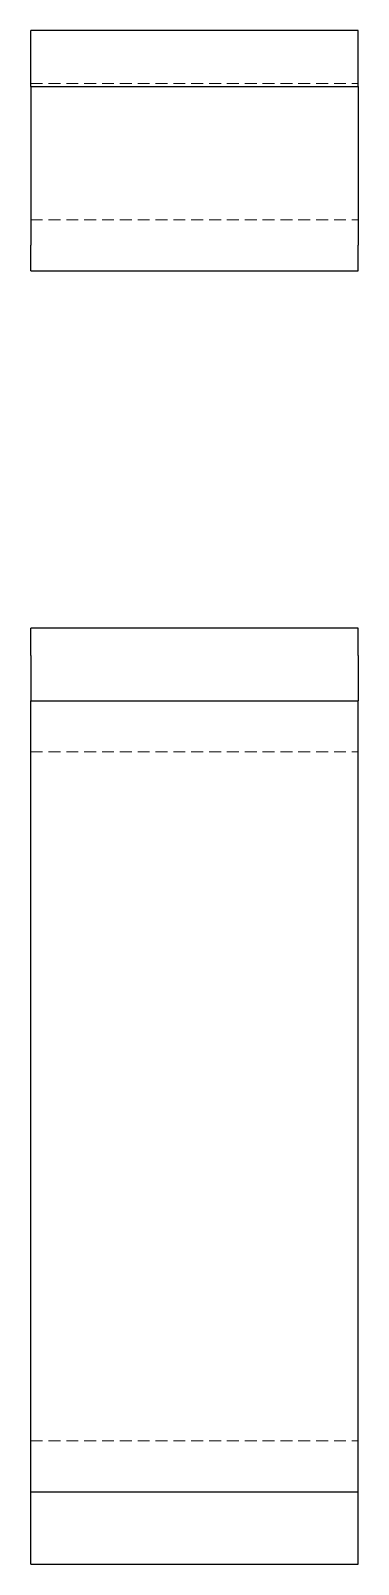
# Model space of a CAD drawing. Header units: millimetres. Extents: x 66 to 236, y 7 to 171.
# Drawn here: x 65.5 to 100.5, y 7 to 170.8 of the extents above.
import ezdxf

# ---------------------------------------------------------------- set-up
doc = ezdxf.new("R2010")
doc.units = ezdxf.units.MM
doc.linetypes.add('HIDDEN', pattern=[1.905, 1.27, -0.635])

msp = doc.modelspace()

# ---------------------------------------------------------------- linework, layer by layer
at = {"color": 7, "linetype": 'Continuous', "lineweight": 25}
for p, q in [((100.49, 170.83), (65.51, 170.83)), ((65.51, 170.82), (65.51, 170.83)), ((65.51, 170.28), (65.51, 170.82)), ((100.49, 170.82), (100.49, 170.83)), ((100.49, 170.28), (100.49, 170.82)), ((65.51, 164.85), (65.51, 170.28)), ((100.49, 164.85), (100.49, 170.28)), ((65.51, 164.85), (100.49, 164.85)), ((65.51, 164.85), (65.51, 147.9)), ((100.49, 164.85), (100.49, 147.9)), ((65.51, 145.17), (65.51, 147.9)), ((100.49, 145.17), (100.49, 147.9)), ((65.51, 145.17), (100.49, 145.17)), ((100.49, 107), (65.51, 107)), ((65.51, 104.09), (65.51, 107)), ((100.49, 104.09), (100.49, 107)), ((65.51, 104.09), (65.51, 99.25)), ((100.49, 104.09), (100.49, 99.25)), ((65.51, 99.25), (100.49, 99.25)), ((65.51, 96.53), (65.51, 99.25)), ((100.49, 96.53), (100.49, 99.25)), ((65.51, 17.47), (65.51, 96.53)), ((100.49, 17.47), (100.49, 96.53)), ((65.51, 14.75), (65.51, 17.47)), ((100.49, 14.75), (100.49, 17.47)), ((65.51, 14.75), (100.49, 14.75)), ((65.51, 9.91), (65.51, 14.75)), ((100.49, 9.91), (100.49, 14.75)), ((65.51, 7), (65.51, 9.91)), ((100.49, 7), (100.49, 9.91)), ((65.51, 7), (100.49, 7))]:
    msp.add_line(p, q, dxfattribs=at)
at = {"color": 7, "linetype": 'HIDDEN', "lineweight": 18}
for p, q in [((65.51, 165.19), (100.49, 165.19)), ((65.51, 150.62), (100.49, 150.62)), ((65.51, 93.8), (100.49, 93.8)), ((65.51, 20.2), (100.49, 20.2))]:
    msp.add_line(p, q, dxfattribs=at)

doc.saveas('drawing.dxf')
